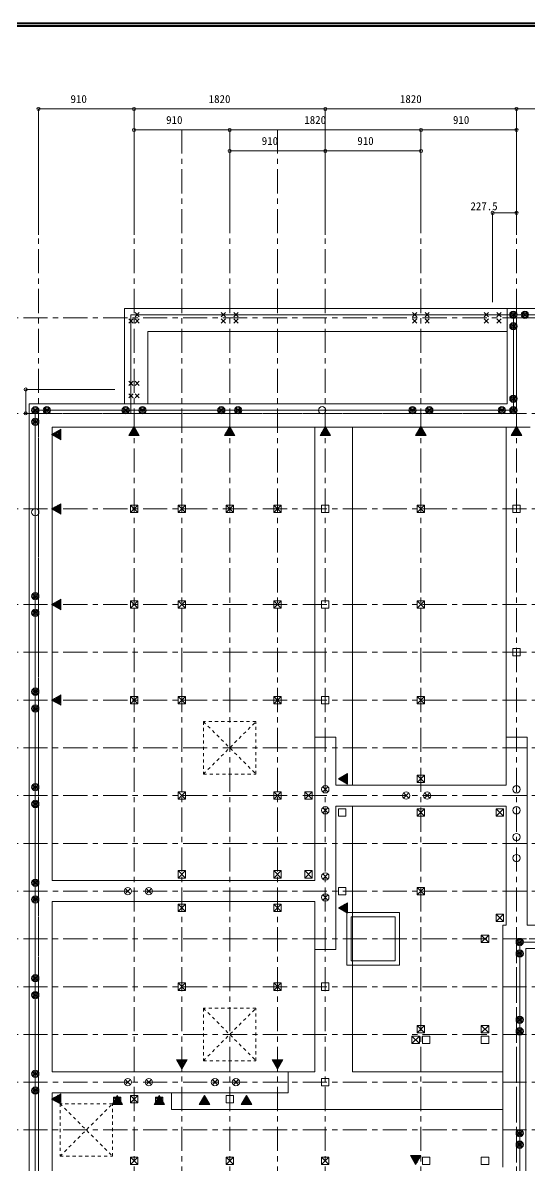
# Model space of a CAD drawing. Units: millimetres on the paper, scale 1:50. Extents: x -297 to 297, y -207 to 207.
# Drawn here: x -163.2 to -66.8, y -14.3 to 203.3 of the extents above; entities that cross this region are included whole.
import ezdxf
from ezdxf.enums import TextEntityAlignment as Align

# ---------------------------------------------------------------- set-up
doc = ezdxf.new("R2010")
doc.units = ezdxf.units.MM
doc.linetypes.add('USER2', pattern=[7.6, 4.6, -1, 1, -1])
doc.linetypes.add('USER4', pattern=[1.2, 0.6, -0.6])
for name, color, linetype, lineweight in [('0-1_画層21', 9, 'Continuous', 18), ('0-2_画層23', 9, 'Continuous', 18), ('0-3_画層33', 9, 'Continuous', 18), ('0-4_画層40', 9, 'USER2', 18), ('0-5_画層150', 7, 'Continuous', 9)]:
    doc.layers.add(name, color=color, linetype=linetype, lineweight=lineweight)
doc.styles.add('ＭＳ ゴシック', font='')
doc.styles.get('ＭＳ ゴシック').set_extended_font_data('MS Gothic')

msp = doc.modelspace()

# ---------------------------------------------------------------- linework, layer by layer
at = {"layer": '0-1_画層21'}
for p, q in [((-160.208, 186.918), (-142.008, 186.918)), ((-160.208, 186.918), (-160.208, 162.918)), ((-142.008, 186.918), (-105.608, 186.918)), ((-142.008, 186.918), (-142.008, 162.918)), ((-142.008, 186.918), (-142.008, 162.918)), ((-105.608, 186.918), (-105.608, 162.918)), ((-105.608, 186.918), (-69.208, 186.918)), ((-105.608, 186.918), (-105.608, 162.918)), ((-69.208, 186.918), (-69.208, 162.918)), ((-69.208, 186.918), (-51.008, 186.918)), ((-69.208, 186.918), (-69.208, 162.918)), ((-142.008, 182.931), (-123.808, 182.931)), ((-142.008, 182.931), (-142.008, 166.931)), ((-123.808, 182.931), (-123.808, 166.931)), ((-123.808, 182.931), (-87.408, 182.931)), ((-123.808, 182.931), (-123.808, 166.931)), ((-87.408, 182.931), (-87.408, 166.931)), ((-87.408, 182.931), (-69.208, 182.931)), ((-87.408, 182.931), (-87.408, 166.931)), ((-69.208, 182.931), (-69.208, 166.931)), ((-123.808, 178.931), (-105.608, 178.931)), ((-123.808, 178.931), (-123.808, 166.931)), ((-105.608, 178.931), (-87.408, 178.931)), ((-105.608, 178.931), (-105.608, 166.931)), ((-105.608, 178.931), (-105.608, 166.931)), ((-87.408, 178.931), (-87.408, 166.931)), ((-143.808, 130.724), (-143.808, 148.924)), ((-143.808, 148.924), (-71.008, 148.924)), ((-71.008, 148.924), (-12.808, 148.924)), ((-71.008, 130.724), (-71.008, 148.924)), ((-139.408, 144.524), (-139.408, 130.724)), ((-71.008, 144.524), (-139.408, 144.524)), ((-162.008, -73.076), (-162.008, 130.724)), ((-162.008, 130.724), (-71.008, 130.724)), ((-157.608, 126.324), (-157.608, 39.924)), ((-66.608, 126.324), (-157.608, 126.324)), ((-107.608, 67.224), (-107.608, 126.324)), ((-100.408, 126.324), (-100.408, 65.224)), ((-71.208, 67.224), (-71.208, 126.324)), ((-107.608, 39.924), (-107.608, 67.224)), ((-100.408, 67.224), (-100.408, 58.124)), ((-71.208, 58.124), (-71.208, 67.224)), ((-103.608, 58.124), (-71.208, 58.124)), ((-71.208, 54.124), (-103.608, 54.124)), ((-103.608, 54.124), (-103.608, 26.824)), ((-100.408, 54.124), (-100.408, 26.824)), ((-71.208, 31.424), (-71.208, 54.124)), ((-157.608, 39.924), (-107.608, 39.924)), ((-157.608, 35.924), (-157.608, 3.524)), ((-107.608, 35.924), (-157.608, 35.924)), ((-107.608, 26.824), (-107.608, 35.924)), ((-71.808, 31.424), (-71.208, 31.424)), ((-71.808, -14.676), (-71.808, 31.424)), ((-67.208, 31.424), (-43.908, 31.424)), ((-100.408, 28.824), (-100.408, 3.524)), ((-107.608, 3.524), (-107.608, 26.824)), ((-103.608, 26.824), (-107.608, 26.824)), ((-16.408, 27.024), (-67.408, 27.024)), ((-67.408, 27.024), (-67.408, -69.476)), ((-157.608, 3.524), (-130.908, 3.524)), ((-112.708, 3.524), (-107.608, 3.524)), ((-100.408, 3.524), (-71.808, 3.524)), ((-157.608, -0.476), (-157.608, -68.676)), ((-130.908, -0.476), (-157.608, -0.476)), ((-71.808, -3.676), (-114.708, -3.676))]:
    msp.add_line(p, q, dxfattribs=at)
for points in [[(-69.208, 167.124), (-73.758, 167.124), (-73.758, 150.124)], [(-162.64, 128.924), (-162.64, 133.474), (-145.64, 133.474)], [(-107.608, 67.224), (-103.608, 67.224), (-103.608, 58.124)], [(-71.208, 67.224), (-67.208, 67.224), (-67.208, 31.424)], [(-134.908, 3.524), (-112.708, 3.524), (-112.708, -0.476), (-134.908, -0.476)], [(-112.708, -3.676), (-134.908, -3.676), (-134.908, -0.476)]]:
    msp.add_lwpolyline(points, dxfattribs=at)
for centre in [(-160.208, 186.918), (-142.008, 186.918), (-142.008, 186.918), (-105.608, 186.918), (-105.608, 186.918), (-69.208, 186.918), (-69.208, 186.918), (-142.008, 182.931), (-123.808, 182.931), (-123.808, 182.931), (-87.408, 182.931), (-87.408, 182.931), (-69.208, 182.931), (-123.808, 178.931), (-105.608, 178.931), (-105.608, 178.931), (-87.408, 178.931), (-73.758, 167.124), (-69.208, 167.124), (-162.64, 133.474), (-162.64, 128.924)]:
    msp.add_circle(centre, 0.3, dxfattribs=at)
at = {"layer": '0-2_画層23'}
for p, q in [((-141.808, 147.324), (-141.008, 148.124)), ((-141.008, 147.324), (-141.808, 148.124)), ((-125.408, 147.324), (-124.608, 148.124)), ((-124.608, 147.324), (-125.408, 148.124)), ((-123.008, 147.324), (-122.208, 148.124)), ((-122.208, 147.324), (-123.008, 148.124)), ((-89.008, 147.324), (-88.208, 148.124)), ((-88.208, 147.324), (-89.008, 148.124)), ((-86.608, 147.324), (-85.808, 148.124)), ((-85.808, 147.324), (-86.608, 148.124)), ((-75.358, 147.324), (-74.558, 148.124)), ((-74.558, 147.324), (-75.358, 148.124)), ((-72.958, 147.324), (-72.158, 148.124)), ((-72.158, 147.324), (-72.958, 148.124)), ((-143.008, 146.124), (-142.208, 146.924)), ((-142.208, 146.124), (-143.008, 146.924)), ((-141.808, 146.124), (-141.008, 146.924)), ((-141.008, 146.124), (-141.808, 146.924)), ((-125.408, 146.124), (-124.608, 146.924)), ((-124.608, 146.124), (-125.408, 146.924)), ((-123.008, 146.124), (-122.208, 146.924)), ((-122.208, 146.124), (-123.008, 146.924)), ((-89.008, 146.124), (-88.208, 146.924)), ((-88.208, 146.124), (-89.008, 146.924)), ((-86.608, 146.124), (-85.808, 146.924)), ((-85.808, 146.124), (-86.608, 146.924)), ((-75.358, 146.124), (-74.558, 146.924)), ((-74.558, 146.124), (-75.358, 146.924)), ((-72.958, 146.124), (-72.158, 146.924)), ((-72.158, 146.124), (-72.958, 146.924)), ((-143.008, 134.274), (-142.208, 135.074)), ((-142.208, 134.274), (-143.008, 135.074)), ((-141.808, 134.274), (-141.008, 135.074)), ((-141.008, 134.274), (-141.808, 135.074)), ((-143.008, 131.874), (-142.208, 132.674)), ((-142.208, 131.874), (-143.008, 132.674)), ((-141.808, 131.874), (-141.008, 132.674)), ((-141.008, 131.874), (-141.808, 132.674)), ((-142.329, 125.869), (-141.922, 126.275)), ((-124.129, 125.869), (-123.722, 126.275)), ((-105.929, 125.869), (-105.522, 126.275)), ((-87.729, 125.869), (-87.322, 126.275)), ((-69.529, 125.869), (-69.122, 126.275)), ((-157.559, 124.838), (-157.153, 125.245)), ((-157.38, 124.735), (-156.484, 125.631)), ((-157.201, 124.631), (-155.976, 125.856)), ((-157.021, 124.528), (-155.976, 125.573)), ((-156.842, 124.424), (-155.976, 125.29)), ((-156.663, 124.321), (-155.976, 125.007)), ((-156.483, 124.217), (-155.976, 124.725)), ((-156.304, 124.114), (-155.976, 124.442)), ((-156.125, 124.01), (-155.976, 124.159)), ((-142.94, 124.692), (-141.715, 125.917)), ((-142.715, 125.2), (-141.819, 126.096)), ((-142.657, 124.692), (-141.612, 125.738)), ((-142.374, 124.692), (-141.508, 125.558)), ((-142.091, 124.692), (-141.405, 125.379)), ((-141.808, 124.692), (-141.301, 125.2)), ((-141.526, 124.692), (-141.197, 125.02)), ((-141.243, 124.692), (-141.094, 124.841)), ((-124.74, 124.692), (-123.515, 125.917)), ((-124.515, 125.2), (-123.619, 126.096)), ((-124.457, 124.692), (-123.412, 125.738)), ((-124.174, 124.692), (-123.308, 125.558)), ((-123.891, 124.692), (-123.205, 125.379)), ((-123.608, 124.692), (-123.101, 125.2)), ((-123.326, 124.692), (-122.997, 125.02)), ((-123.043, 124.692), (-122.894, 124.841)), ((-106.54, 124.692), (-105.315, 125.917)), ((-106.315, 125.2), (-105.419, 126.096)), ((-106.257, 124.692), (-105.212, 125.738)), ((-105.974, 124.692), (-105.108, 125.558)), ((-105.691, 124.692), (-105.005, 125.379)), ((-105.408, 124.692), (-104.901, 125.2)), ((-105.126, 124.692), (-104.797, 125.02)), ((-104.843, 124.692), (-104.694, 124.841)), ((-88.34, 124.692), (-87.115, 125.917)), ((-88.115, 125.2), (-87.219, 126.096)), ((-88.057, 124.692), (-87.012, 125.738)), ((-87.774, 124.692), (-86.908, 125.558)), ((-87.491, 124.692), (-86.805, 125.379)), ((-87.208, 124.692), (-86.701, 125.2)), ((-86.926, 124.692), (-86.597, 125.02)), ((-86.643, 124.692), (-86.494, 124.841)), ((-70.14, 124.692), (-68.915, 125.917)), ((-69.915, 125.2), (-69.019, 126.096)), ((-69.857, 124.692), (-68.812, 125.738)), ((-69.574, 124.692), (-68.708, 125.558)), ((-69.291, 124.692), (-68.605, 125.379)), ((-69.008, 124.692), (-68.501, 125.2)), ((-68.726, 124.692), (-68.397, 125.02)), ((-68.443, 124.692), (-68.294, 124.841)), ((-157.559, 110.638), (-157.153, 111.045)), ((-157.38, 110.535), (-156.484, 111.431)), ((-157.201, 110.431), (-155.976, 111.656)), ((-157.021, 110.328), (-155.976, 111.373)), ((-156.842, 110.224), (-155.976, 111.09)), ((-142.708, 110.024), (-141.308, 111.424)), ((-141.308, 110.024), (-142.708, 111.424)), ((-133.608, 110.024), (-132.208, 111.424)), ((-132.208, 110.024), (-133.608, 111.424)), ((-124.508, 110.024), (-123.108, 111.424)), ((-123.108, 110.024), (-124.508, 111.424)), ((-115.408, 110.024), (-114.008, 111.424)), ((-114.008, 110.024), (-115.408, 111.424)), ((-88.108, 110.024), (-86.708, 111.424)), ((-86.708, 110.024), (-88.108, 111.424)), ((-156.663, 110.121), (-155.976, 110.807)), ((-156.483, 110.017), (-155.976, 110.525)), ((-156.304, 109.914), (-155.976, 110.242)), ((-156.125, 109.81), (-155.976, 109.959)), ((-157.559, 92.438), (-157.153, 92.845)), ((-157.38, 92.335), (-156.484, 93.231)), ((-157.201, 92.231), (-155.976, 93.456)), ((-157.021, 92.128), (-155.976, 93.173)), ((-156.842, 92.024), (-155.976, 92.89)), ((-156.663, 91.921), (-155.976, 92.607)), ((-156.483, 91.817), (-155.976, 92.325)), ((-156.304, 91.714), (-155.976, 92.042)), ((-156.125, 91.61), (-155.976, 91.759)), ((-142.708, 91.824), (-141.308, 93.224)), ((-141.308, 91.824), (-142.708, 93.224)), ((-133.608, 91.824), (-132.208, 93.224)), ((-132.208, 91.824), (-133.608, 93.224)), ((-115.408, 91.824), (-114.008, 93.224)), ((-114.008, 91.824), (-115.408, 93.224)), ((-88.108, 91.824), (-86.708, 93.224)), ((-86.708, 91.824), (-88.108, 93.224)), ((-157.559, 74.238), (-157.153, 74.645)), ((-157.38, 74.135), (-156.484, 75.031)), ((-157.201, 74.031), (-155.976, 75.256)), ((-157.021, 73.928), (-155.976, 74.973)), ((-156.842, 73.824), (-155.976, 74.69)), ((-156.663, 73.721), (-155.976, 74.407)), ((-156.483, 73.617), (-155.976, 74.125)), ((-142.708, 73.624), (-141.308, 75.024)), ((-141.308, 73.624), (-142.708, 75.024)), ((-133.608, 73.624), (-132.208, 75.024)), ((-132.208, 73.624), (-133.608, 75.024)), ((-115.408, 73.624), (-114.008, 75.024)), ((-114.008, 73.624), (-115.408, 75.024)), ((-88.108, 73.624), (-86.708, 75.024)), ((-86.708, 73.624), (-88.108, 75.024)), ((-156.304, 73.514), (-155.976, 73.842)), ((-156.125, 73.41), (-155.976, 73.559)), ((-102.959, 59.238), (-102.553, 59.645)), ((-102.78, 59.135), (-101.884, 60.031)), ((-102.601, 59.031), (-101.376, 60.256)), ((-102.421, 58.928), (-101.376, 59.973)), ((-102.242, 58.824), (-101.376, 59.69)), ((-102.063, 58.721), (-101.376, 59.407)), ((-101.883, 58.617), (-101.376, 59.125)), ((-101.704, 58.514), (-101.376, 58.842)), ((-88.108, 58.624), (-86.708, 60.024)), ((-86.708, 58.624), (-88.108, 60.024)), ((-133.608, 55.424), (-132.208, 56.824)), ((-132.208, 55.424), (-133.608, 56.824)), ((-115.408, 55.424), (-114.008, 56.824)), ((-114.008, 55.424), (-115.408, 56.824)), ((-109.508, 55.424), (-108.108, 56.824)), ((-108.108, 55.424), (-109.508, 56.824)), ((-106.103, 56.829), (-105.113, 57.819)), ((-105.113, 56.829), (-106.103, 57.819)), ((-101.525, 58.41), (-101.376, 58.559)), ((-90.703, 55.629), (-89.713, 56.619)), ((-89.713, 55.629), (-90.703, 56.619)), ((-86.703, 55.629), (-85.713, 56.619)), ((-85.713, 55.629), (-86.703, 56.619)), ((-106.103, 52.829), (-105.113, 53.819)), ((-105.113, 52.829), (-106.103, 53.819)), ((-88.108, 52.224), (-86.708, 53.624)), ((-86.708, 52.224), (-88.108, 53.624)), ((-73.108, 52.224), (-71.708, 53.624)), ((-71.708, 52.224), (-73.108, 53.624)), ((-133.608, 40.424), (-132.208, 41.824)), ((-132.208, 40.424), (-133.608, 41.824)), ((-115.408, 40.424), (-114.008, 41.824)), ((-114.008, 40.424), (-115.408, 41.824)), ((-109.508, 40.424), (-108.108, 41.824)), ((-108.108, 40.424), (-109.508, 41.824)), ((-106.103, 40.229), (-105.113, 41.219)), ((-105.113, 40.229), (-106.103, 41.219)), ((-143.703, 37.429), (-142.713, 38.419)), ((-142.713, 37.429), (-143.703, 38.419)), ((-139.703, 37.429), (-138.713, 38.419)), ((-138.713, 37.429), (-139.703, 38.419)), ((-106.103, 36.229), (-105.113, 37.219)), ((-105.113, 36.229), (-106.103, 37.219)), ((-88.108, 37.224), (-86.708, 38.624)), ((-86.708, 37.224), (-88.108, 38.624)), ((-133.608, 34.024), (-132.208, 35.424)), ((-132.208, 34.024), (-133.608, 35.424)), ((-115.408, 34.024), (-114.008, 35.424)), ((-114.008, 34.024), (-115.408, 35.424)), ((-102.959, 34.638), (-102.553, 35.045)), ((-102.78, 34.535), (-101.884, 35.431)), ((-102.601, 34.431), (-101.376, 35.656)), ((-102.421, 34.328), (-101.376, 35.373)), ((-102.242, 34.224), (-101.376, 35.09)), ((-102.063, 34.121), (-101.376, 34.807)), ((-101.883, 34.017), (-101.376, 34.525)), ((-101.704, 33.914), (-101.376, 34.242)), ((-101.525, 33.81), (-101.376, 33.959)), ((-73.108, 32.124), (-71.708, 33.524)), ((-71.708, 32.124), (-73.108, 33.524)), ((-75.908, 28.124), (-74.508, 29.524)), ((-74.508, 28.124), (-75.908, 29.524)), ((-133.608, 19.024), (-132.208, 20.424)), ((-132.208, 19.024), (-133.608, 20.424)), ((-115.408, 19.024), (-114.008, 20.424)), ((-114.008, 19.024), (-115.408, 20.424)), ((-88.108, 10.924), (-86.708, 12.324)), ((-86.708, 10.924), (-88.108, 12.324)), ((-75.908, 10.924), (-74.508, 12.324)), ((-74.508, 10.924), (-75.908, 12.324)), ((-89.108, 8.924), (-87.708, 10.324)), ((-87.708, 8.924), (-89.108, 10.324)), ((-133.822, 5.608), (-133.673, 5.756)), ((-133.719, 5.428), (-133.391, 5.756)), ((-133.615, 5.249), (-133.108, 5.756)), ((-133.512, 5.07), (-132.825, 5.756)), ((-133.408, 4.89), (-132.542, 5.756)), ((-133.305, 4.711), (-132.259, 5.756)), ((-133.201, 4.532), (-131.976, 5.756)), ((-133.097, 4.352), (-132.201, 5.249)), ((-132.994, 4.173), (-132.588, 4.579)), ((-115.622, 5.608), (-115.473, 5.756)), ((-115.519, 5.428), (-115.191, 5.756)), ((-115.415, 5.249), (-114.908, 5.756)), ((-115.312, 5.07), (-114.625, 5.756)), ((-115.208, 4.89), (-114.342, 5.756)), ((-115.105, 4.711), (-114.059, 5.756)), ((-115.001, 4.532), (-113.776, 5.756)), ((-114.897, 4.352), (-114.001, 5.249)), ((-114.794, 4.173), (-114.388, 4.579)), ((-143.703, 1.029), (-142.713, 2.019)), ((-142.713, 1.029), (-143.703, 2.019)), ((-139.703, 1.029), (-138.713, 2.019)), ((-138.713, 1.029), (-139.703, 2.019)), ((-127.103, 1.029), (-126.113, 2.019)), ((-126.113, 1.029), (-127.103, 2.019)), ((-123.103, 1.029), (-122.113, 2.019)), ((-122.113, 1.029), (-123.103, 2.019)), ((-157.559, -1.762), (-157.153, -1.355)), ((-157.38, -1.865), (-156.484, -0.969)), ((-157.201, -1.969), (-155.976, -0.744)), ((-157.021, -2.072), (-155.976, -1.027)), ((-156.842, -2.176), (-155.976, -1.31)), ((-156.663, -2.279), (-155.976, -1.593)), ((-156.483, -2.383), (-155.976, -1.875)), ((-156.304, -2.486), (-155.976, -2.158)), ((-146.14, -2.708), (-144.915, -1.483)), ((-145.915, -2.2), (-145.019, -1.304)), ((-145.908, -2.726), (-144.508, -1.326)), ((-144.508, -2.726), (-145.908, -1.326)), ((-145.857, -2.708), (-144.812, -1.662)), ((-145.574, -2.708), (-144.708, -1.842)), ((-145.529, -1.531), (-145.122, -1.125)), ((-145.291, -2.708), (-144.605, -2.021)), ((-142.708, -2.376), (-141.308, -0.976)), ((-141.308, -2.376), (-142.708, -0.976)), ((-138.14, -2.708), (-136.915, -1.483)), ((-137.915, -2.2), (-137.019, -1.304)), ((-137.908, -2.726), (-136.508, -1.326)), ((-136.508, -2.726), (-137.908, -1.326)), ((-137.857, -2.708), (-136.812, -1.662)), ((-137.574, -2.708), (-136.708, -1.842)), ((-137.529, -1.531), (-137.122, -1.125)), ((-137.291, -2.708), (-136.605, -2.021)), ((-129.54, -2.708), (-128.315, -1.483)), ((-129.315, -2.2), (-128.419, -1.304)), ((-129.257, -2.708), (-128.212, -1.662)), ((-128.974, -2.708), (-128.108, -1.842)), ((-128.929, -1.531), (-128.522, -1.125)), ((-128.691, -2.708), (-128.005, -2.021)), ((-121.54, -2.708), (-120.315, -1.483)), ((-121.315, -2.2), (-120.419, -1.304)), ((-121.257, -2.708), (-120.212, -1.662)), ((-120.974, -2.708), (-120.108, -1.842)), ((-120.929, -1.531), (-120.522, -1.125)), ((-120.691, -2.708), (-120.005, -2.021)), ((-156.125, -2.59), (-155.976, -2.441)), ((-145.008, -2.708), (-144.501, -2.2)), ((-144.726, -2.708), (-144.397, -2.38)), ((-144.443, -2.708), (-144.294, -2.559)), ((-137.008, -2.708), (-136.501, -2.2)), ((-136.726, -2.708), (-136.397, -2.38)), ((-136.443, -2.708), (-136.294, -2.559)), ((-128.408, -2.708), (-127.901, -2.2)), ((-128.126, -2.708), (-127.797, -2.38)), ((-127.843, -2.708), (-127.694, -2.559)), ((-120.408, -2.708), (-119.901, -2.2)), ((-120.126, -2.708), (-119.797, -2.38)), ((-119.843, -2.708), (-119.694, -2.559)), ((-142.708, -14.176), (-141.308, -12.776)), ((-141.308, -14.176), (-142.708, -12.776)), ((-124.508, -14.176), (-123.108, -12.776)), ((-123.108, -14.176), (-124.508, -12.776)), ((-106.308, -14.176), (-104.908, -12.776)), ((-104.908, -14.176), (-106.308, -12.776)), ((-89.322, -12.592), (-89.173, -12.444)), ((-89.219, -12.772), (-88.891, -12.444)), ((-89.115, -12.951), (-88.608, -12.444)), ((-89.012, -13.13), (-88.325, -12.444)), ((-88.908, -13.31), (-88.042, -12.444)), ((-88.805, -13.489), (-87.759, -12.444)), ((-88.701, -13.668), (-87.476, -12.444)), ((-88.597, -13.848), (-87.701, -12.951)), ((-88.494, -14.027), (-88.088, -13.621))]:
    msp.add_line(p, q, dxfattribs=at)
at = {"layer": '0-2_画層23', "linetype": 'USER4'}
for p, q in [((-128.808, 60.224), (-118.808, 70.224)), ((-128.808, 70.224), (-118.808, 60.224)), ((-128.808, 5.624), (-118.808, 15.624)), ((-128.808, 15.624), (-118.808, 5.624)), ((-156.108, -12.576), (-146.108, -2.576)), ((-156.108, -2.576), (-146.108, -12.576))]:
    msp.add_line(p, q, dxfattribs=at)
at = {"layer": '0-2_画層23'}
for points in [[(-142.008, 126.424), (-143.008, 124.692), (-141.008, 124.692)], [(-123.808, 126.424), (-124.808, 124.692), (-122.808, 124.692)], [(-105.608, 126.424), (-106.608, 124.692), (-104.608, 124.692)], [(-87.408, 126.424), (-88.408, 124.692), (-86.408, 124.692)], [(-69.208, 126.424), (-70.208, 124.692), (-68.208, 124.692)], [(-157.708, 124.924), (-155.976, 123.924), (-155.976, 125.924)], [(-157.708, 110.724), (-155.976, 109.724), (-155.976, 111.724)], [(-142.708, 110.024), (-141.308, 110.024), (-141.308, 111.424), (-142.708, 111.424)], [(-133.608, 110.024), (-132.208, 110.024), (-132.208, 111.424), (-133.608, 111.424)], [(-124.508, 110.024), (-123.108, 110.024), (-123.108, 111.424), (-124.508, 111.424)], [(-115.408, 110.024), (-114.008, 110.024), (-114.008, 111.424), (-115.408, 111.424)], [(-106.308, 110.024), (-104.908, 110.024), (-104.908, 111.424), (-106.308, 111.424)], [(-88.108, 110.024), (-86.708, 110.024), (-86.708, 111.424), (-88.108, 111.424)], [(-69.908, 110.024), (-68.508, 110.024), (-68.508, 111.424), (-69.908, 111.424)], [(-157.708, 92.524), (-155.976, 91.524), (-155.976, 93.524)], [(-142.708, 91.824), (-141.308, 91.824), (-141.308, 93.224), (-142.708, 93.224)], [(-133.608, 91.824), (-132.208, 91.824), (-132.208, 93.224), (-133.608, 93.224)], [(-115.408, 91.824), (-114.008, 91.824), (-114.008, 93.224), (-115.408, 93.224)], [(-106.308, 91.824), (-104.908, 91.824), (-104.908, 93.224), (-106.308, 93.224)], [(-88.108, 91.824), (-86.708, 91.824), (-86.708, 93.224), (-88.108, 93.224)], [(-69.908, 82.724), (-68.508, 82.724), (-68.508, 84.124), (-69.908, 84.124)], [(-157.708, 74.324), (-155.976, 73.324), (-155.976, 75.324)], [(-142.708, 73.624), (-141.308, 73.624), (-141.308, 75.024), (-142.708, 75.024)], [(-133.608, 73.624), (-132.208, 73.624), (-132.208, 75.024), (-133.608, 75.024)], [(-115.408, 73.624), (-114.008, 73.624), (-114.008, 75.024), (-115.408, 75.024)], [(-106.308, 73.624), (-104.908, 73.624), (-104.908, 75.024), (-106.308, 75.024)], [(-88.108, 73.624), (-86.708, 73.624), (-86.708, 75.024), (-88.108, 75.024)], [(-103.108, 59.324), (-101.376, 58.324), (-101.376, 60.324)], [(-88.108, 58.624), (-86.708, 58.624), (-86.708, 60.024), (-88.108, 60.024)], [(-133.608, 55.424), (-132.208, 55.424), (-132.208, 56.824), (-133.608, 56.824)], [(-115.408, 55.424), (-114.008, 55.424), (-114.008, 56.824), (-115.408, 56.824)], [(-109.508, 55.424), (-108.108, 55.424), (-108.108, 56.824), (-109.508, 56.824)], [(-103.108, 52.224), (-101.708, 52.224), (-101.708, 53.624), (-103.108, 53.624)], [(-88.108, 52.224), (-86.708, 52.224), (-86.708, 53.624), (-88.108, 53.624)], [(-73.108, 52.224), (-71.708, 52.224), (-71.708, 53.624), (-73.108, 53.624)], [(-133.608, 40.424), (-132.208, 40.424), (-132.208, 41.824), (-133.608, 41.824)], [(-115.408, 40.424), (-114.008, 40.424), (-114.008, 41.824), (-115.408, 41.824)], [(-109.508, 40.424), (-108.108, 40.424), (-108.108, 41.824), (-109.508, 41.824)], [(-103.108, 37.224), (-101.708, 37.224), (-101.708, 38.624), (-103.108, 38.624)], [(-88.108, 37.224), (-86.708, 37.224), (-86.708, 38.624), (-88.108, 38.624)], [(-133.608, 34.024), (-132.208, 34.024), (-132.208, 35.424), (-133.608, 35.424)], [(-115.408, 34.024), (-114.008, 34.024), (-114.008, 35.424), (-115.408, 35.424)], [(-103.108, 34.724), (-101.376, 33.724), (-101.376, 35.724)], [(-91.508, 33.824), (-101.508, 33.824), (-101.508, 23.824), (-91.508, 23.824)], [(-92.308, 33.024), (-100.708, 33.024), (-100.708, 24.624), (-92.308, 24.624)], [(-73.108, 32.124), (-71.708, 32.124), (-71.708, 33.524), (-73.108, 33.524)], [(-75.908, 28.124), (-74.508, 28.124), (-74.508, 29.524), (-75.908, 29.524)], [(-133.608, 19.024), (-132.208, 19.024), (-132.208, 20.424), (-133.608, 20.424)], [(-115.408, 19.024), (-114.008, 19.024), (-114.008, 20.424), (-115.408, 20.424)], [(-106.308, 19.024), (-104.908, 19.024), (-104.908, 20.424), (-106.308, 20.424)], [(-88.108, 10.924), (-86.708, 10.924), (-86.708, 12.324), (-88.108, 12.324)], [(-75.908, 10.924), (-74.508, 10.924), (-74.508, 12.324), (-75.908, 12.324)], [(-89.108, 8.924), (-87.708, 8.924), (-87.708, 10.324), (-89.108, 10.324)], [(-87.108, 8.924), (-85.708, 8.924), (-85.708, 10.324), (-87.108, 10.324)], [(-75.908, 8.924), (-74.508, 8.924), (-74.508, 10.324), (-75.908, 10.324)], [(-132.908, 4.024), (-131.908, 5.756), (-133.908, 5.756)], [(-114.708, 4.024), (-113.708, 5.756), (-115.708, 5.756)], [(-106.308, 0.824), (-104.908, 0.824), (-104.908, 2.224), (-106.308, 2.224)], [(-157.708, -1.676), (-155.976, -2.676), (-155.976, -0.676)], [(-145.208, -0.976), (-146.208, -2.708), (-144.208, -2.708)], [(-145.908, -2.726), (-144.508, -2.726), (-144.508, -1.326), (-145.908, -1.326)], [(-142.708, -2.376), (-141.308, -2.376), (-141.308, -0.976), (-142.708, -0.976)], [(-137.208, -0.976), (-138.208, -2.708), (-136.208, -2.708)], [(-137.908, -2.726), (-136.508, -2.726), (-136.508, -1.326), (-137.908, -1.326)], [(-128.608, -0.976), (-129.608, -2.708), (-127.608, -2.708)], [(-124.508, -2.376), (-123.108, -2.376), (-123.108, -0.976), (-124.508, -0.976)], [(-120.608, -0.976), (-121.608, -2.708), (-119.608, -2.708)], [(-142.708, -14.176), (-141.308, -14.176), (-141.308, -12.776), (-142.708, -12.776)], [(-124.508, -14.176), (-123.108, -14.176), (-123.108, -12.776), (-124.508, -12.776)], [(-106.308, -14.176), (-104.908, -14.176), (-104.908, -12.776), (-106.308, -12.776)], [(-88.408, -14.176), (-87.408, -12.444), (-89.408, -12.444)], [(-87.108, -14.176), (-85.708, -14.176), (-85.708, -12.776), (-87.108, -12.776)], [(-75.908, -14.176), (-74.508, -14.176), (-74.508, -12.776), (-75.908, -12.776)]]:
    msp.add_lwpolyline(points, close=True, dxfattribs=at)
at = {"layer": '0-2_画層23', "linetype": 'USER4'}
for points in [[(-118.808, 70.224), (-128.808, 70.224), (-128.808, 60.224), (-118.808, 60.224)], [(-118.808, 15.624), (-128.808, 15.624), (-128.808, 5.624), (-118.808, 5.624)], [(-146.108, -2.576), (-156.108, -2.576), (-156.108, -12.576), (-146.108, -12.576)]]:
    msp.add_lwpolyline(points, close=True, dxfattribs=at)
at = {"layer": '0-2_画層23'}
for centre, radius in [((-69.808, 147.724), 0.7), ((-69.808, 147.724), 0.5), ((-69.808, 147.724), 0.3), ((-67.608, 147.724), 0.7), ((-67.608, 147.724), 0.5), ((-67.608, 147.724), 0.3), ((-69.808, 145.524), 0.7), ((-69.808, 145.524), 0.5), ((-69.808, 145.524), 0.3), ((-69.808, 147.724), 0.1), ((-67.608, 147.724), 0.1), ((-69.808, 145.524), 0.1), ((-69.808, 131.724), 0.7), ((-69.808, 131.724), 0.5), ((-69.808, 131.724), 0.3), ((-69.808, 131.724), 0.1), ((-160.808, 129.524), 0.7), ((-160.808, 129.524), 0.5), ((-160.808, 129.524), 0.3), ((-160.808, 129.524), 0.1), ((-158.608, 129.524), 0.7), ((-158.608, 129.524), 0.5), ((-158.608, 129.524), 0.3), ((-158.608, 129.524), 0.1), ((-143.608, 129.524), 0.7), ((-143.608, 129.524), 0.5), ((-143.608, 129.524), 0.3), ((-143.608, 129.524), 0.1), ((-140.408, 129.524), 0.7), ((-140.408, 129.524), 0.5), ((-140.408, 129.524), 0.3), ((-140.408, 129.524), 0.1), ((-125.408, 129.524), 0.7), ((-125.408, 129.524), 0.5), ((-125.408, 129.524), 0.3), ((-125.408, 129.524), 0.1), ((-122.208, 129.524), 0.7), ((-122.208, 129.524), 0.5), ((-122.208, 129.524), 0.3), ((-122.208, 129.524), 0.1), ((-106.208, 129.524), 0.7), ((-89.008, 129.524), 0.7), ((-89.008, 129.524), 0.5), ((-89.008, 129.524), 0.3), ((-89.008, 129.524), 0.1), ((-85.808, 129.524), 0.7), ((-85.808, 129.524), 0.5), ((-85.808, 129.524), 0.3), ((-85.808, 129.524), 0.1), ((-72.008, 129.524), 0.7), ((-72.008, 129.524), 0.5), ((-72.008, 129.524), 0.3), ((-72.008, 129.524), 0.1), ((-69.808, 129.524), 0.7), ((-69.808, 129.524), 0.5), ((-69.808, 129.524), 0.3), ((-69.808, 129.524), 0.1), ((-160.808, 127.324), 0.7), ((-160.808, 127.324), 0.5), ((-160.808, 127.324), 0.3), ((-160.808, 127.324), 0.1), ((-160.808, 110.124), 0.7), ((-160.808, 94.124), 0.7), ((-160.808, 94.124), 0.5), ((-160.808, 94.124), 0.3), ((-160.808, 94.124), 0.1), ((-160.808, 90.924), 0.7), ((-160.808, 90.924), 0.5), ((-160.808, 90.924), 0.3), ((-160.808, 90.924), 0.1), ((-160.808, 75.924), 0.7), ((-160.808, 75.924), 0.5), ((-160.808, 75.924), 0.3), ((-160.808, 75.924), 0.1), ((-160.808, 72.724), 0.7), ((-160.808, 72.724), 0.5), ((-160.808, 72.724), 0.3), ((-160.808, 72.724), 0.1), ((-160.808, 57.724), 0.7), ((-160.808, 57.724), 0.5), ((-160.808, 57.724), 0.3), ((-160.808, 57.724), 0.1), ((-105.608, 57.324), 0.7), ((-90.208, 56.124), 0.7), ((-86.208, 56.124), 0.7), ((-69.208, 57.324), 0.7), ((-160.808, 54.524), 0.7), ((-160.808, 54.524), 0.5), ((-160.808, 54.524), 0.3), ((-160.808, 54.524), 0.1), ((-105.608, 53.324), 0.7), ((-69.208, 53.324), 0.7), ((-69.208, 48.224), 0.7), ((-69.208, 44.224), 0.7), ((-105.608, 40.724), 0.7), ((-160.808, 39.524), 0.7), ((-160.808, 39.524), 0.5), ((-160.808, 39.524), 0.3), ((-160.808, 39.524), 0.1), ((-160.808, 36.324), 0.7), ((-143.208, 37.924), 0.7), ((-139.208, 37.924), 0.7), ((-105.608, 36.724), 0.7), ((-160.808, 36.324), 0.5), ((-160.808, 36.324), 0.3), ((-160.808, 36.324), 0.1), ((-68.608, 28.224), 0.7), ((-68.608, 28.224), 0.5), ((-68.608, 28.224), 0.3), ((-68.608, 28.224), 0.1), ((-68.608, 26.024), 0.7), ((-68.608, 26.024), 0.5), ((-68.608, 26.024), 0.3), ((-68.608, 26.024), 0.1), ((-160.808, 21.324), 0.7), ((-160.808, 21.324), 0.5), ((-160.808, 21.324), 0.3), ((-160.808, 21.324), 0.1), ((-160.808, 18.124), 0.7), ((-160.808, 18.124), 0.5), ((-160.808, 18.124), 0.3), ((-160.808, 18.124), 0.1), ((-68.608, 13.424), 0.7), ((-68.608, 13.424), 0.5), ((-68.608, 13.424), 0.3), ((-68.608, 13.424), 0.1), ((-68.608, 11.224), 0.7), ((-68.608, 11.224), 0.5), ((-68.608, 11.224), 0.3), ((-68.608, 11.224), 0.1), ((-160.808, 3.124), 0.7), ((-160.808, 3.124), 0.5), ((-160.808, 3.124), 0.3), ((-160.808, 3.124), 0.1), ((-143.208, 1.524), 0.7), ((-139.208, 1.524), 0.7), ((-126.608, 1.524), 0.7), ((-122.608, 1.524), 0.7), ((-160.808, -0.076), 0.7), ((-160.808, -0.076), 0.5), ((-160.808, -0.076), 0.3), ((-160.808, -0.076), 0.1), ((-68.608, -8.176), 0.7), ((-68.608, -8.176), 0.5), ((-68.608, -8.176), 0.3), ((-68.608, -8.176), 0.1), ((-68.608, -10.376), 0.7), ((-68.608, -10.376), 0.5), ((-68.608, -10.376), 0.3), ((-68.608, -10.376), 0.1)]:
    msp.add_circle(centre, radius, dxfattribs=at)
at = {"layer": '0-3_画層33'}
for p, q in [((-69.808, 147.724), (-14.008, 147.724)), ((-69.808, 129.524), (-69.808, 147.724)), ((-160.808, -71.876), (-160.808, 129.524)), ((-160.808, 129.524), (-69.808, 129.524))]:
    msp.add_line(p, q, dxfattribs=at)
for points in [[(-142.608, 128.924), (-142.608, 147.724), (-69.808, 147.724)], [(4.192, -71.876), (4.192, -90.076), (-15.208, -90.076), (-15.208, 28.224), (-68.608, 28.224), (-68.608, -90.076), (-88.008, -90.076), (-88.008, -71.876)]]:
    msp.add_lwpolyline(points, dxfattribs=at)
at = {"layer": '0-4_画層40'}
for p, q in [((-160.208, -133.161), (-160.208, 183.439)), ((-160.208, -133.161), (-160.208, 183.439)), ((-142.008, -133.161), (-142.008, 183.439)), ((-132.908, -133.161), (-132.908, 183.439)), ((-123.808, -133.161), (-123.808, 183.439)), ((-114.708, -133.161), (-114.708, 183.439)), ((-105.608, -133.161), (-105.608, 183.439)), ((-87.408, -133.161), (-87.408, 183.439)), ((-69.208, -133.161), (-69.208, 183.439)), ((-216.287, 147.124), (100.313, 147.124)), ((-216.287, 128.924), (100.313, 128.924)), ((-216.287, 110.724), (100.313, 110.724)), ((-216.287, 92.524), (100.313, 92.524)), ((-216.287, 83.424), (100.313, 83.424)), ((-216.287, 74.324), (100.313, 74.324)), ((-216.287, 65.224), (100.313, 65.224)), ((-216.287, 56.124), (100.313, 56.124)), ((-216.287, 47.024), (100.313, 47.024)), ((-216.287, 37.924), (100.313, 37.924)), ((-216.287, 28.824), (100.313, 28.824)), ((-216.287, 19.724), (100.313, 19.724)), ((-216.287, 10.624), (100.313, 10.624)), ((-216.287, 1.524), (100.313, 1.524)), ((-216.287, -7.576), (100.313, -7.576))]:
    msp.add_line(p, q, dxfattribs=at)
msp.add_lwpolyline([(-160.208, 128.924), (-69.208, 128.924), (-69.208, 147.124), (-14.608, 147.124), (-14.608, 128.924), (76.392, 128.924), (76.392, -71.276), (3.592, -71.276), (3.592, -89.476), (-14.608, -89.476), (-14.608, 28.824), (-69.208, 28.824), (-69.208, -89.476), (-87.408, -89.476), (-87.408, -71.276), (-160.208, -71.276)], close=True, dxfattribs=at)
at = {"layer": '0-5_画層150'}
for p, q in [((-260.246, 203.326), (285.454, 203.326)), ((285.284, 203.156), (-260.076, 203.156)), ((-259.756, 202.836), (284.964, 202.836)), ((284.754, 202.626), (-259.546, 202.626))]:
    msp.add_line(p, q, dxfattribs=at)

# ---------------------------------------------------------------- texts
at = {"layer": '0-1_画層21', "color": 7, "style": 'ＭＳ ゴシック'}
for s, p in [('910', (-154.108, 187.593)), ('1820', (-127.808, 187.593)), ('1820', (-91.408, 187.593)), ('910', (-135.908, 183.606)), ('1820', (-109.608, 183.606)), ('910', (-81.308, 183.606)), ('910', (-117.708, 179.606)), ('910', (-99.508, 179.606)), ('227.5', (-77.982, 167.178))]:
    msp.add_text(s, height=1.524, dxfattribs=at).set_placement(p, align=Align.BOTTOM_LEFT)

doc.saveas('drawing.dxf')
